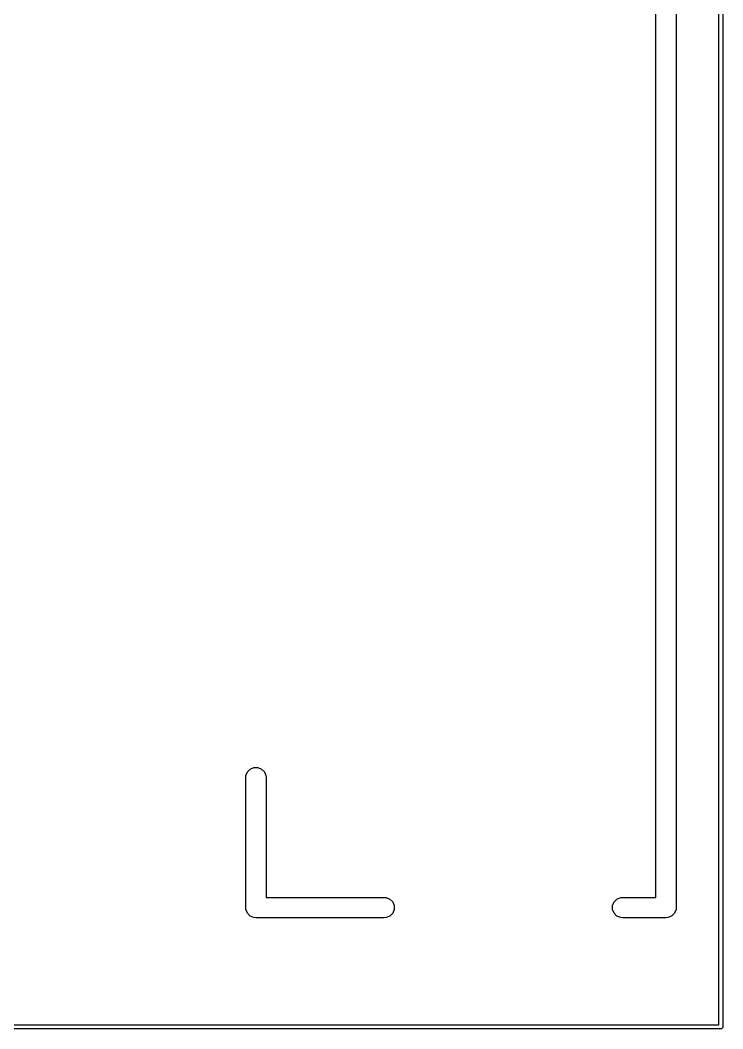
# Model space of a CAD drawing. Header units: inches. Extents: x 5.52 to 6.86, y -4.07 to -3.08.
# Drawn here: x 6.5176 to 6.8612, y -4.0659 to -3.5728 of the extents above; entities that cross this region are included whole.
import ezdxf

# ---------------------------------------------------------------- set-up
doc = ezdxf.new("R2010")
doc.units = ezdxf.units.IN
doc.header["$MEASUREMENT"] = 0
doc.layers.add('BLACK', color=7, linetype='CONTINUOUS')

msp = doc.modelspace()

# ---------------------------------------------------------------- linework, layer by layer
at = {"layer": 'BLACK', "linetype": 'CONTINUOUS'}
for p, q in [((6.85925, -4.06398), (6.85925, -3.08169)), ((6.86122, -3.08071), (6.86122, -4.06496)), ((6.83843, -3.39488), (6.83843, -4.00669)), ((6.82843, -4.00169), (6.82843, -3.39988)), ((6.62876, -3.94038), (6.63014, -3.939)), ((6.63014, -3.939), (6.63194, -3.93825)), ((6.63194, -3.93825), (6.63389, -3.93825)), ((6.63389, -3.93825), (6.63569, -3.939)), ((6.63569, -3.939), (6.63707, -3.94038)), ((6.62791, -3.94315), (6.62801, -3.94218)), ((6.62791, -4.00669), (6.62791, -3.94315)), ((6.62801, -3.94218), (6.62876, -3.94038)), ((6.63707, -3.94038), (6.63782, -3.94218)), ((6.63782, -3.94218), (6.63791, -3.94315)), ((6.63791, -3.94315), (6.63791, -4.00169)), ((6.63791, -4.00169), (6.69563, -4.00169)), ((6.69563, -4.00169), (6.6966, -4.00179)), ((6.6966, -4.00179), (6.6984, -4.00254)), ((6.6984, -4.00254), (6.69978, -4.00392)), ((6.69978, -4.00392), (6.70053, -4.00572)), ((6.80734, -4.00572), (6.80809, -4.00392)), ((6.80809, -4.00392), (6.80947, -4.00254)), ((6.80947, -4.00254), (6.81127, -4.00179)), ((6.81127, -4.00179), (6.81225, -4.00169)), ((6.81225, -4.00169), (6.82843, -4.00169)), ((6.62801, -4.00767), (6.62791, -4.00669)), ((6.62876, -4.00947), (6.62801, -4.00767)), ((6.70053, -4.00767), (6.69978, -4.00947)), ((6.70053, -4.00572), (6.70053, -4.00767)), ((6.80734, -4.00767), (6.80734, -4.00572)), ((6.80809, -4.00947), (6.80734, -4.00767)), ((6.83833, -4.00767), (6.83758, -4.00947)), ((6.83843, -4.00669), (6.83833, -4.00767)), ((6.63014, -4.01085), (6.62876, -4.00947)), ((6.63194, -4.0116), (6.63014, -4.01085)), ((6.63291, -4.01169), (6.63194, -4.0116)), ((6.69563, -4.01169), (6.63291, -4.01169)), ((6.6966, -4.0116), (6.69563, -4.01169)), ((6.6984, -4.01085), (6.6966, -4.0116)), ((6.69978, -4.00947), (6.6984, -4.01085)), ((6.80947, -4.01085), (6.80809, -4.00947)), ((6.81127, -4.0116), (6.80947, -4.01085)), ((6.81225, -4.01169), (6.81127, -4.0116)), ((6.83343, -4.01169), (6.81225, -4.01169)), ((6.8344, -4.0116), (6.83343, -4.01169)), ((6.8362, -4.01085), (6.8344, -4.0116)), ((6.83758, -4.00947), (6.8362, -4.01085)), ((6.86024, -4.06594), (5.52165, -4.06594)), ((5.52264, -4.06398), (6.85925, -4.06398)), ((6.86061, -4.06587), (6.86024, -4.06594)), ((6.86115, -4.06534), (6.86061, -4.06587)), ((6.86122, -4.06496), (6.86115, -4.06534))]:
    msp.add_line(p, q, dxfattribs=at)

doc.saveas('drawing.dxf')
